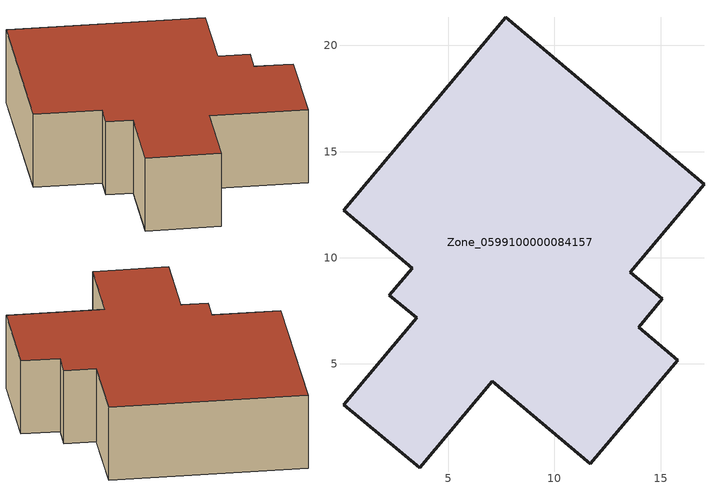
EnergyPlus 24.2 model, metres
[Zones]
Zone_0599100000084157
 floor ground (C_G): 3.3,9.51 0.07,12.23 7.7,21.32 17.05,13.46 13.58,9.32 15.09,8.06 13.97,6.73 15.82,5.18 11.7,0.28 7.07,4.18 3.65,0.11 0.06,3.06 3.51,7.17 2.23,8.24 z0
 wall outside (C_F): 11.7,0.28 15.82,5.18 13.97,6.73 15.09,8.06 13.58,9.32 17.05,13.46 7.7,21.32 0.07,12.23 3.3,9.51 2.23,8.24 3.51,7.17 0.06,3.06 3.65,0.11 7.07,4.18 11.7,0.28 z0:4.92
 roof outside (C_R): 2.23,8.24 3.51,7.17 0.06,3.06 3.65,0.11 7.07,4.18 11.7,0.28 15.82,5.18 13.97,6.73 15.09,8.06 13.58,9.32 17.05,13.46 7.7,21.32 0.07,12.23 3.3,9.51 z4.92
[BUILDING]
Pand.0599100000084157: North Axis=0; Terrain=City; Loads Convergence Tolerance Value=0.04; Temperature Convergence Tolerance Value=0.4; Solar Distribution=FullExterior; Maximum Number of Warmup Days=25; Minimum Number of Warmup Days=1
[Site:Location]
Rotterdam.The.Hague.AP_ZH_NLD Design_Conditions: Latitude=51.96; Longitude=4.45; Time Zone=1; Elevation=-4.5
[SITE:GROUNDTEMPERATURE:BUILDINGSURFACE]
18, 18, 18, 18, 18, 18, 18, 18, 18, 18, 18, 18
[MATERIAL] Thermal Absorptance=0.9; Solar Absorptance=0.7; Visible Absorptance=0.7
Name | Roughness | Thickness | Conductivity | Density | Specific Heat
G.D.1975-1991 | MediumSmooth | 0.15 | 0.288461 | 540 | 1210
F.D.1975-1991 | Rough | 0.3 | 0.230769 | 1920 | 840
R.D.1975-1991 | MediumRough | 0.2 | 0.153846 | 1500 | 1000
[CONSTRUCTION]
C_G: G.D.1975-1991
C_F: F.D.1975-1991
C_R: R.D.1975-1991
[ZONE]
Zone_0599100000084157: Type=1; Multiplier=1; Ceiling Height=Autocalculate; Volume=Autocalculate; Floor Area=autocalculate; Part of Total Floor Area=Yes
[ZONEINFILTRATION:DESIGNFLOWRATE]
Infil_Zone_0599100000084157: Zone or ZoneList or Space or SpaceList=Zone_0599100000084157; Schedule=AlwaysOn; Design Flow Rate Calculation Method=Flow/Area; Flow Rate per Floor Area=0.0042; Constant Term Coefficient=1; Temperature Term Coefficient=0; Velocity Term Coefficient=0; Velocity Squared Term Coefficient=0
[HVACTEMPLATE:ZONE:IDEALLOADSAIRSYSTEM]
Zone_0599100000084157: Maximum Heating Supply Air Temperature=50; Minimum Cooling Supply Air Temperature=13; Maximum Heating Supply Air Humidity Ratio=0.0156; Minimum Cooling Supply Air Humidity Ratio=0.0077; Heating Limit=NoLimit; Cooling Limit=NoLimit; Dehumidification Control Type=ConstantSensibleHeatRatio; Cooling Sensible Heat Ratio=0.7; Dehumidification Setpoint=60; Humidification Control Type=None; Humidification Setpoint=30; Outdoor Air Method=None; Outdoor Air Flow Rate per Person=0.00944; Outdoor Air Flow Rate per Zone Floor Area=0; Outdoor Air Flow Rate per Zone=0; Demand Controlled Ventilation Type=None; Outdoor Air Economizer Type=NoEconomizer; Heat Recovery Type=None; Sensible Heat Recovery Effectiveness=0.7; Latent Heat Recovery Effectiveness=0.65
[ZONECONTROL:THERMOSTAT]
ThermostatControl_Zone_0599100000084157: Zone or ZoneList=Zone_0599100000084157; Control Type Schedule=DualSetpointControlType; Control 1=Thermostat_Zone_0599100000084157; Temperature Difference Between Cutout And Setpoint=0
[THERMOSTATSETPOINT:DUALSETPOINT]
Thermostat_Zone_0599100000084157: Heating Setpoint Temperature Schedule=HeatingSetpoint_Zone_0599100000084157; Cooling Setpoint Temperature Schedule=CoolingSetpoint_Zone_0599100000084157
[SCHEDULE:COMPACT]
HeatingSetpoint_Zone_0599100000084157: Through: 12/31, For: AllDays, Until: 24:00, 21
CoolingSetpoint_Zone_0599100000084157: Through: 12/31, For: AllDays, Until: 24:00, 24
DualSetpointControlType: Through: 12/31, For: AllDays, Until: 24:00, 4
AlwaysOn: Through: 12/31, For: AllDays, Until: 24:00, 1
